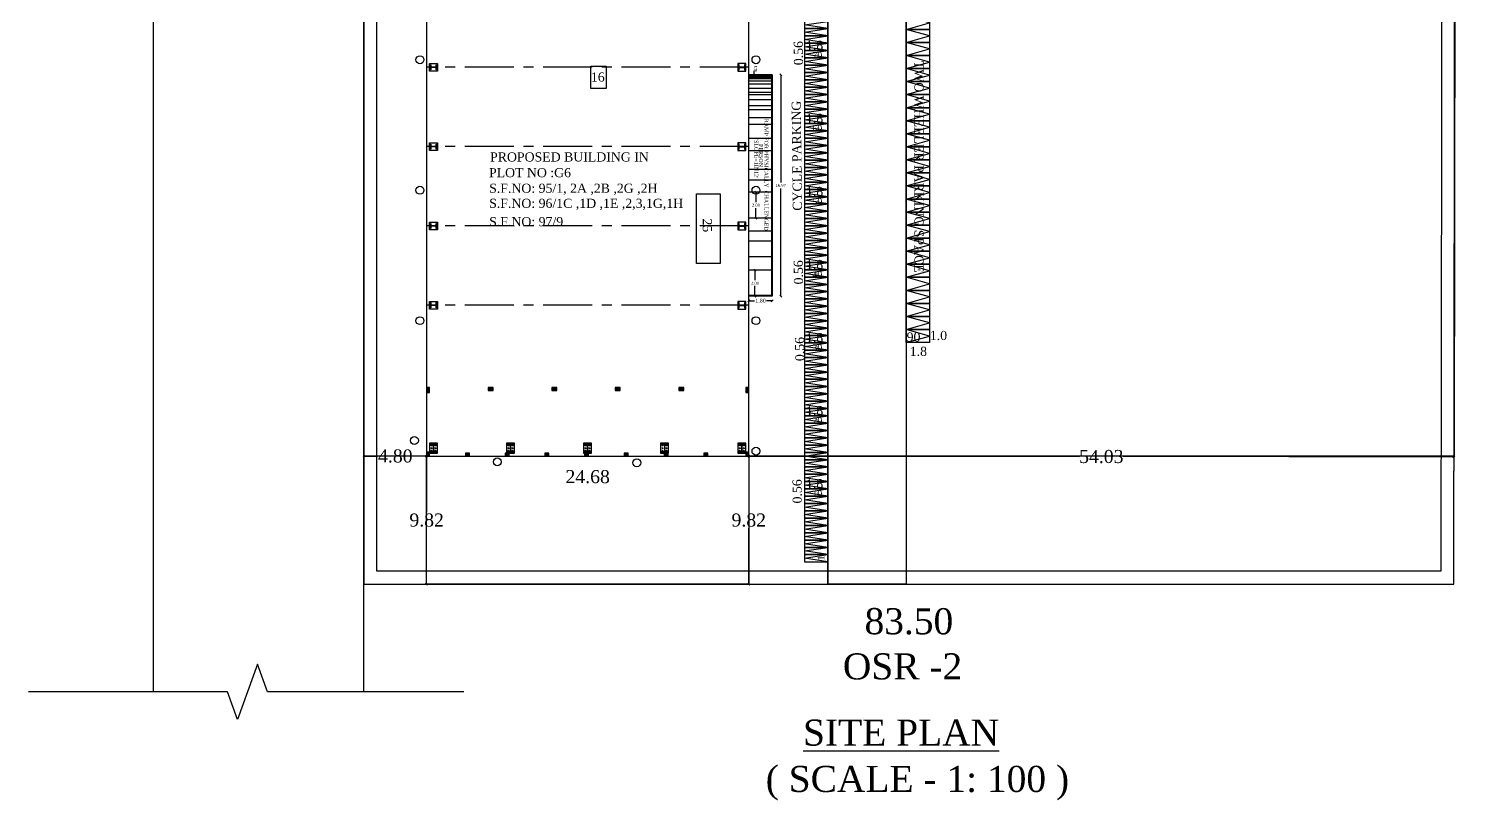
# Model space of a CAD drawing. Header units: metres. Extents: x 9436 to 9850, y -3407 to -3224.
# Drawn here: x 9729.3 to 9838.7, y -3406.5 to -3347.4 of the extents above; entities that cross this region are included whole.
import ezdxf

# ---------------------------------------------------------------- set-up
doc = ezdxf.new("R2010")
doc.units = ezdxf.units.M
doc.header["$MEASUREMENT"] = 0
doc.linetypes.add('CENTER', pattern=[2, 1.25, -0.25, 0.25, -0.25])
for name, color, linetype in [('0 HOLES', 60, 'Continuous'), ('AS_AT_SITE', 1, 'Continuous'), ('BLK_1_LVL_0_BLDG_FOOT_PRINT', 7, 'Continuous'), ('BLK_1_LVL_0_REAR_SETBACK', 7, 'Continuous'), ('BLK_1_LVL_0_SIDE_SETBACK1', 171, 'Continuous'), ('BLK_1_LVL_0_SIDE_SETBACK2', 7, 'Continuous'), ('CYCLE_PARKING', 7, 'Continuous'), ('DRIVE_WAY', 7, 'Continuous'), ('FMB_OR_PLR', 1, 'Continuous'), ('PER_AISLE_WIDTH', 7, 'Continuous'), ('PLOT_BOUNDARY', 70, 'Continuous'), ('RWH', 130, 'Continuous'), ('SUPER_IMPOSED', 1, 'Continuous'), ('TWO_WHEELER_DRIVE_WAY', 6, 'Continuous')]:
    doc.layers.add(name, color=color, linetype=linetype)
doc.layers.add('BLK_1_COVERED_AREA', color=140, linetype='Continuous', plot=False)
doc.layers.add('TWO_WHEELER_PARKING', color=2, linetype='Continuous', plot=False)
doc.styles.add('Isa-', font='times.ttf')
doc.styles.add('STYLE2', font='times.ttf')
doc.dimstyles.new('ISO-25', dxfattribs={"dimscale": 0, "dimtxt": 0.23, "dimasz": 0.15, "dimexe": 1.25, "dimexo": 0.625, "dimgap": 0.11, "dimtad": 0, "dimtih": 1, "dimtoh": 1, "dimzin": 1, "dimdsep": 46, "dimtxsty": 'STYLE2', "dimblk": 'OBLIQUE', "dimcen": 0, "dimse1": 1, "dimse2": 1, "dimclrd": 1, "dimclrt": 3, "dimadec": 0, "dimazin": 2, "dimtfac": 1, "dimtix": 1, "dimtofl": 0, "dimtmove": 0, "dimatfit": 3, "dimfxl": 0, "dimtolj": 1, "dimarcsym": 0})

# ---------------------------------------------------------------- blocks, each defined once
blk = doc.blocks.new('_Oblique')
at = {"color": 0, "linetype": 'ByBlock', "lineweight": -2}
blk.add_line((-0.5, -0.5), (0.5, 0.5), dxfattribs=at)
blk = doc.blocks.new('*D306')
at = {"color": 1, "lineweight": -2}
for p, q in [((9754.99, -3380.14), (9756.02, -3380.14)), ((9759.79, -3380.14), (9758.75, -3380.14))]:
    blk.add_line(p, q, dxfattribs=at)
at = {"layer": 'Defpoints', "color": 0}
for p in [(9754.99, -3380.14), (9754.99, -3380.14), (9759.79, -3380.14)]:
    blk.add_point(p, dxfattribs=at)
at = {"color": 1, "lineweight": -2, "xscale": 0.15, "yscale": 0.15, "zscale": 0.15, "rotation": 180}
blk.add_blockref('_Oblique', (9754.99, -3380.14), dxfattribs=at)
at = {"color": 1, "lineweight": -2, "xscale": 0.15, "yscale": 0.15, "zscale": 0.15}
blk.add_blockref('_Oblique', (9759.79, -3380.14), dxfattribs=at)
at = {"color": 3, "insert": (9757.39, -3380.14), "char_height": 1, "attachment_point": 5, "style": 'STYLE2'}
blk.add_mtext('\\A1;4.80', dxfattribs=at)
blk = doc.blocks.new('2-2')
at = {"color": 3}
blk.add_lwpolyline([(-0.41, 0.43), (0.19, 0.43), (0.19, -0.17), (-0.41, -0.17)], close=True, dxfattribs=at)
for points in [[(-0.31, 0.35), (0.09, 0.35), (0.09, 0.33), (-0.31, 0.33)], [(-0.12, 0.33), (-0.1, 0.33), (-0.1, -0.07), (-0.12, -0.07)], [(-0.31, -0.07), (0.09, -0.07), (0.09, -0.1), (-0.31, -0.1)]]:
    blk.add_lwpolyline(points, close=True)
blk = doc.blocks.new('26')
at = {"layer": '0 HOLES'}
for q in [(-28, 0), (0, 28), (28, 0), (0, -28)]:
    blk.add_line((0, 0), q, dxfattribs=at)
blk.add_circle((0, 0), 13, dxfattribs=at)
blk = doc.blocks.new('2-2-5')
at = {"color": 3}
blk.add_lwpolyline([(-0.52, -0.15), (-0.52, 0.45), (0.24, 0.45), (0.24, -0.15)], close=True, dxfattribs=at)
for points in [[(-0.45, -0.1), (-0.45, 0.4), (-0.42, 0.4), (-0.42, -0.1)], [(-0.42, 0.14), (-0.42, 0.16), (0.14, 0.16), (0.14, 0.14)], [(0.14, -0.1), (0.14, 0.4), (0.16, 0.4), (0.16, -0.1)]]:
    blk.add_lwpolyline(points, close=True)
at = {"xscale": -0.002000053278536, "yscale": 0.002000053278536, "zscale": 0.002000053278536, "rotation": 270}
for p in [(-0.34, 0.3), (-0.34, 0), (-0.14, 0.3), (-0.14, 0), (0.06, 0.3), (0.06, 0)]:
    blk.add_blockref('26', p, dxfattribs=at)
blk = doc.blocks.new('*D304')
at = {"color": 1, "lineweight": -2}
for p, q in [((9784.47, -3380.14), (9809.81, -3380.18)), ((9838.5, -3380.22), (9813.16, -3380.18))]:
    blk.add_line(p, q, dxfattribs=at)
at = {"layer": 'Defpoints', "color": 0}
for p in [(9784.47, -3380.14), (9838.5, -3380.22), (9838.5, -3380.22)]:
    blk.add_point(p, dxfattribs=at)
at = {"color": 1, "lineweight": -2, "xscale": 0.15, "yscale": 0.15, "zscale": 0.15}
for p, rotation in [((9784.47, -3380.14), 179.9177965579139), ((9838.5, -3380.22), 359.917796557914)]:
    blk.add_blockref('_Oblique', p, dxfattribs=dict(at, rotation=rotation))
at = {"color": 3, "insert": (9811.48, -3380.18), "char_height": 1, "attachment_point": 5, "style": 'STYLE2'}
blk.add_mtext('\\A1;54.03', dxfattribs=at)
blk = doc.blocks.new('*D310')
at = {"color": 1, "lineweight": -2}
for p, q in [((9784.47, -3368.23), (9784.9, -3368.23)), ((9786.27, -3368.23), (9785.83, -3368.23))]:
    blk.add_line(p, q, dxfattribs=at)
at = {"layer": 'Defpoints', "color": 0}
for p in [(9784.47, -3367.88), (9784.47, -3368.23), (9786.27, -3367.88)]:
    blk.add_point(p, dxfattribs=at)
at = {"color": 1, "lineweight": -2, "xscale": 0.15, "yscale": 0.15, "zscale": 0.15, "rotation": 180}
blk.add_blockref('_Oblique', (9784.47, -3368.23), dxfattribs=at)
at = {"color": 1, "lineweight": -2, "xscale": 0.15, "yscale": 0.15, "zscale": 0.15}
blk.add_blockref('_Oblique', (9786.27, -3368.23), dxfattribs=at)
at = {"color": 3, "insert": (9785.37, -3368.23), "char_height": 0.3, "attachment_point": 5, "style": 'STYLE2'}
blk.add_mtext('\\A1;1.80', dxfattribs=at)
blk = doc.blocks.new('*D311')
at = {"color": 1, "lineweight": -2}
for p, q in [((9784.47, -3380.14), (9784.47, -3384.43)), ((9784.47, -3389.96), (9784.47, -3385.67))]:
    blk.add_line(p, q, dxfattribs=at)
at = {"layer": 'Defpoints', "color": 0}
for p in [(9784.47, -3380.14), (9784.47, -3389.96), (9784.47, -3389.96)]:
    blk.add_point(p, dxfattribs=at)
at = {"color": 1, "lineweight": -2, "xscale": 0.15, "yscale": 0.15, "zscale": 0.15}
for p, rotation in [((9784.47, -3380.14), 90), ((9784.47, -3389.96), 270)]:
    blk.add_blockref('_Oblique', p, dxfattribs=dict(at, rotation=rotation))
at = {"color": 3, "insert": (9784.47, -3385.05), "char_height": 1, "attachment_point": 5, "style": 'STYLE2'}
blk.add_mtext('\\A1;9.82', dxfattribs=at)
blk = doc.blocks.new('*D312')
at = {"color": 1, "lineweight": -2}
for p, q in [((9759.79, -3380.14), (9759.79, -3384.43)), ((9759.79, -3389.96), (9759.79, -3385.67))]:
    blk.add_line(p, q, dxfattribs=at)
at = {"layer": 'Defpoints', "color": 0}
for p in [(9759.79, -3380.14), (9759.79, -3389.96), (9759.79, -3389.96)]:
    blk.add_point(p, dxfattribs=at)
at = {"color": 1, "lineweight": -2, "xscale": 0.15, "yscale": 0.15, "zscale": 0.15}
for p, rotation in [((9759.79, -3380.14), 90), ((9759.79, -3389.96), 270)]:
    blk.add_blockref('_Oblique', p, dxfattribs=dict(at, rotation=rotation))
at = {"color": 3, "insert": (9759.79, -3385.05), "char_height": 1, "attachment_point": 5, "style": 'STYLE2'}
blk.add_mtext('\\A1;9.82', dxfattribs=at)
blk = doc.blocks.new('*D313')
at = {"color": 1, "lineweight": -2}
for p, q in [((9785.02, -3359.91), (9785.02, -3360.68)), ((9785.02, -3361.91), (9785.02, -3361.13))]:
    blk.add_line(p, q, dxfattribs=at)
at = {"layer": 'Defpoints', "color": 0}
for p in [(9785.73, -3359.91), (9785.02, -3361.91), (9785.73, -3361.91)]:
    blk.add_point(p, dxfattribs=at)
at = {"color": 1, "lineweight": -2, "xscale": 0.15, "yscale": 0.15, "zscale": 0.15}
for p, rotation in [((9785.02, -3359.91), 90), ((9785.02, -3361.91), 270)]:
    blk.add_blockref('_Oblique', p, dxfattribs=dict(at, rotation=rotation))
at = {"color": 3, "insert": (9785.02, -3360.91), "char_height": 0.23, "attachment_point": 5, "style": 'STYLE2'}
blk.add_mtext('\\A1;2.00', dxfattribs=at)
blk = doc.blocks.new('*D314')
at = {"color": 1, "lineweight": -2}
for p, q in [((9784.94, -3365.88), (9784.94, -3366.65)), ((9784.94, -3367.88), (9784.94, -3367.1))]:
    blk.add_line(p, q, dxfattribs=at)
at = {"layer": 'Defpoints', "color": 0}
for p in [(9785.23, -3365.88), (9784.94, -3367.88), (9785.23, -3367.88)]:
    blk.add_point(p, dxfattribs=at)
at = {"color": 1, "lineweight": -2, "xscale": 0.15, "yscale": 0.15, "zscale": 0.15}
for p, rotation in [((9784.94, -3365.88), 90), ((9784.94, -3367.88), 270)]:
    blk.add_blockref('_Oblique', p, dxfattribs=dict(at, rotation=rotation))
at = {"color": 3, "insert": (9784.94, -3366.88), "char_height": 0.23, "attachment_point": 5, "style": 'STYLE2'}
blk.add_mtext('\\A1;2.00', dxfattribs=at)
blk = doc.blocks.new('*D315')
at = {"color": 1, "lineweight": -2}
for p, q in [((9786.92, -3350.91), (9786.92, -3359.16)), ((9786.92, -3367.88), (9786.92, -3359.62))]:
    blk.add_line(p, q, dxfattribs=at)
at = {"layer": 'Defpoints', "color": 0}
for p in [(9786.27, -3350.91), (9786.27, -3367.88), (9786.92, -3367.88)]:
    blk.add_point(p, dxfattribs=at)
at = {"color": 1, "lineweight": -2, "xscale": 0.15, "yscale": 0.15, "zscale": 0.15}
for p, rotation in [((9786.92, -3350.91), 90), ((9786.92, -3367.88), 270)]:
    blk.add_blockref('_Oblique', p, dxfattribs=dict(at, rotation=rotation))
at = {"color": 3, "insert": (9786.92, -3359.39), "char_height": 0.23, "attachment_point": 5, "style": 'STYLE2'}
blk.add_mtext('\\A1;16.97', dxfattribs=at)

msp = doc.modelspace()

# ---------------------------------------------------------------- hatches: boundary and pattern name
h = msp.add_hatch(color=256)
h.dxf.hatch_style = 1
h.paths.add_polyline_path([(9759.78674, -3375.25916), (9760.01674, -3375.25916), (9760.01674, -3374.87916), (9759.78674, -3374.87916)])
h = msp.add_hatch(color=256)
h.dxf.hatch_style = 1
h.paths.add_polyline_path([(9764.50674, -3374.87916), (9764.50674, -3375.10916), (9764.88674, -3375.10916), (9764.88674, -3374.87916)])
h = msp.add_hatch(color=256)
h.dxf.hatch_style = 1
h.paths.add_polyline_path([(9769.37674, -3374.87916), (9769.37674, -3375.10916), (9769.75674, -3375.10916), (9769.75674, -3374.87916)])
h = msp.add_hatch(color=256)
h.dxf.hatch_style = 1
h.paths.add_polyline_path([(9774.24674, -3374.87916), (9774.24674, -3375.10916), (9774.62674, -3375.10916), (9774.62674, -3374.87916)])
h = msp.add_hatch(color=256)
h.dxf.hatch_style = 1
h.paths.add_polyline_path([(9779.11674, -3374.87916), (9779.11674, -3375.10916), (9779.49674, -3375.10916), (9779.49674, -3374.87916)])
h = msp.add_hatch(color=256)
h.dxf.hatch_style = 1
h.paths.add_polyline_path([(9784.23674, -3375.25916), (9784.46674, -3375.25916), (9784.46674, -3374.87916), (9784.23674, -3374.87916)])
h = msp.add_hatch(color=256)
h.dxf.hatch_style = 1
h.paths.add_polyline_path([(9760.01674, -3379.83436), (9759.78674, -3379.83436), (9759.78674, -3380.13916), (9760.01674, -3380.13916)])
h = msp.add_hatch(color=256)
h.dxf.hatch_style = 1
h.paths.add_polyline_path([(9763.06154, -3380.13916), (9763.06154, -3379.90916), (9762.75674, -3379.90916), (9762.75674, -3380.13916)])
h = msp.add_hatch(color=256)
h.dxf.hatch_style = 1
h.paths.add_polyline_path([(9766.10634, -3380.13916), (9766.10634, -3379.90916), (9765.80154, -3379.90916), (9765.80154, -3380.13916)])
h = msp.add_hatch(color=256)
h.dxf.hatch_style = 1
h.paths.add_polyline_path([(9769.15114, -3380.13916), (9769.15114, -3379.90916), (9768.84634, -3379.90916), (9768.84634, -3380.13916)])
h = msp.add_hatch(color=256)
h.dxf.hatch_style = 1
h.paths.add_polyline_path([(9772.19594, -3380.13916), (9772.19594, -3379.90916), (9771.89114, -3379.90916), (9771.89114, -3380.13916)])
h = msp.add_hatch(color=256)
h.dxf.hatch_style = 1
h.paths.add_polyline_path([(9775.24074, -3380.13916), (9775.24074, -3379.90916), (9774.93594, -3379.90916), (9774.93594, -3380.13916)])
h = msp.add_hatch(color=256)
h.dxf.hatch_style = 1
h.paths.add_polyline_path([(9778.28554, -3380.13916), (9778.28554, -3379.90916), (9777.98074, -3379.90916), (9777.98074, -3380.13916)])
h = msp.add_hatch(color=256)
h.dxf.hatch_style = 1
h.paths.add_polyline_path([(9781.33034, -3380.13916), (9781.33034, -3379.90916), (9781.02554, -3379.90916), (9781.02554, -3380.13916)])
h = msp.add_hatch(color=256)
h.dxf.hatch_style = 1
h.paths.add_polyline_path([(9784.46674, -3379.83436), (9784.23674, -3379.83436), (9784.23674, -3380.13916), (9784.46674, -3380.13916)])

# ---------------------------------------------------------------- linework, layer by layer
at = {"color": 7}
for p, q in [((9738.85828, -3398.20906), (9738.85828, -3250.55901)), ((9754.98674, -3398.20906), (9754.98674, -3255.05916)), ((9790.52676, -3275.27944), (9790.52676, -3389.95901)), ((9796.52676, -3275.27944), (9796.52676, -3389.95901)), ((9786.26674, -3350.90562), (9784.46674, -3350.90562)), ((9786.21674, -3350.95562), (9784.46674, -3350.95562)), ((9786.21674, -3351.00428), (9784.46674, -3351.00428)), ((9786.21674, -3351.07395), (9784.46674, -3351.07395)), ((9786.21674, -3351.16001), (9784.46674, -3351.16001)), ((9786.21674, -3351.22559), (9784.46674, -3351.22559)), ((9786.21674, -3351.41002), (9784.46674, -3351.41002)), ((9786.21674, -3351.6395), (9784.46674, -3351.6395)), ((9786.21674, -3350.95562), (9786.21674, -3359.90562)), ((9786.26674, -3350.90562), (9786.26674, -3359.90562)), ((9786.21674, -3351.97144), (9784.46674, -3351.97144)), ((9786.21674, -3352.26651), (9784.46674, -3352.26651)), ((9786.21674, -3352.45498), (9784.46674, -3352.45498)), ((9786.21674, -3352.83315), (9784.46674, -3352.83315)), ((9786.21674, -3353.30033), (9784.46674, -3353.30033)), ((9786.21674, -3353.59948), (9784.46674, -3353.59948)), ((9786.21674, -3354.21147), (9784.46674, -3354.21147)), ((9786.21674, -3354.72375), (9784.46674, -3354.72375)), ((9786.21674, -3355.80601), (9784.46674, -3355.80601)), ((9786.21674, -3356.74939), (9784.46674, -3356.74939)), ((9786.21674, -3358.17494), (9784.46674, -3358.17494)), ((9786.21674, -3358.97606), (9784.46674, -3358.97606)), ((9786.21674, -3359.90562), (9784.46674, -3359.90562)), ((9786.21674, -3359.90562), (9786.21674, -3361.90562)), ((9786.26674, -3359.90562), (9786.26674, -3361.90562)), ((9786.21674, -3361.90562), (9784.46674, -3361.90562)), ((9786.21674, -3361.90562), (9786.21674, -3367.82562)), ((9786.26674, -3361.90562), (9786.26674, -3367.87562)), ((9786.21674, -3362.91012), (9784.46674, -3362.91012)), ((9786.21674, -3363.66432), (9784.46674, -3363.66432)), ((9786.21674, -3364.86562), (9784.46674, -3364.86562)), ((9786.21674, -3365.87562), (9784.46674, -3365.87562)), ((9786.21674, -3367.82562), (9784.46674, -3367.82562)), ((9786.26674, -3367.87562), (9784.46674, -3367.87562)), ((9786.26674, -3367.87562), (9784.46674, -3367.87562)), ((9760.27489, -3368.5713), (9760.27489, -3368.5873))]:
    msp.add_line(p, q, dxfattribs=at)
at = {"color": 7, "linetype": 'CENTER', "ltscale": 3}
for p, q in [((9784.46674, -3350.3393), (9759.78674, -3350.3393)), ((9784.46674, -3356.4193), (9759.78674, -3356.4193)), ((9784.46674, -3362.4993), (9759.78674, -3362.4993)), ((9784.46674, -3368.5793), (9759.78674, -3368.5793))]:
    msp.add_line(p, q, dxfattribs=at)
at = {"color": 7}
for points in [[(9754.98674, -3255.05901), (9754.98674, -3389.95901), (9838.48674, -3389.95901), (9838.68674, -3250.55916), (9759.48674, -3250.55902)], [(9759.78674, -3288.61916), (9759.78674, -3380.13916), (9784.46674, -3380.13916), (9784.46674, -3288.61916)], [(9773.54637, -3350.24559), (9773.54637, -3351.96806), (9772.37284, -3351.96806), (9772.37284, -3350.24559)], [(9782.28178, -3360.02733), (9782.28178, -3365.37986), (9780.46054, -3365.37986), (9780.46054, -3360.02733)], [(9759.78674, -3375.25916), (9760.01674, -3375.25916), (9760.01674, -3374.87916), (9759.78674, -3374.87916)], [(9764.50674, -3374.87916), (9764.50674, -3375.10916), (9764.88674, -3375.10916), (9764.88674, -3374.87916)], [(9769.37674, -3374.87916), (9769.37674, -3375.10916), (9769.75674, -3375.10916), (9769.75674, -3374.87916)], [(9774.24674, -3374.87916), (9774.24674, -3375.10916), (9774.62674, -3375.10916), (9774.62674, -3374.87916)], [(9779.11674, -3374.87916), (9779.11674, -3375.10916), (9779.49674, -3375.10916), (9779.49674, -3374.87916)], [(9784.23674, -3375.25916), (9784.46674, -3375.25916), (9784.46674, -3374.87916), (9784.23674, -3374.87916)], [(9760.01674, -3379.83436), (9759.78674, -3379.83436), (9759.78674, -3380.13916), (9760.01674, -3380.13916)], [(9763.06154, -3380.13916), (9763.06154, -3379.90916), (9762.75674, -3379.90916), (9762.75674, -3380.13916)], [(9766.10634, -3380.13916), (9766.10634, -3379.90916), (9765.80154, -3379.90916), (9765.80154, -3380.13916)], [(9769.15114, -3380.13916), (9769.15114, -3379.90916), (9768.84634, -3379.90916), (9768.84634, -3380.13916)], [(9772.19594, -3380.13916), (9772.19594, -3379.90916), (9771.89114, -3379.90916), (9771.89114, -3380.13916)], [(9775.24074, -3380.13916), (9775.24074, -3379.90916), (9774.93594, -3379.90916), (9774.93594, -3380.13916)], [(9778.28554, -3380.13916), (9778.28554, -3379.90916), (9777.98074, -3379.90916), (9777.98074, -3380.13916)], [(9781.33034, -3380.13916), (9781.33034, -3379.90916), (9781.02554, -3379.90916), (9781.02554, -3380.13916)], [(9784.46674, -3379.83436), (9784.23674, -3379.83436), (9784.23674, -3380.13916), (9784.46674, -3380.13916)]]:
    msp.add_lwpolyline(points, close=True, dxfattribs=at)
for points in [[(9754.98674, -3389.95901), (9838.48674, -3389.95901), (9838.68674, -3250.55916)], [(9796.52676, -3347.43374), (9798.32676, -3346.93374), (9796.52676, -3346.43374)], [(9796.52676, -3348.43374), (9798.32676, -3347.93374), (9796.52676, -3347.43374)], [(9796.52676, -3349.43374), (9798.32676, -3348.93374), (9796.52676, -3348.43374)], [(9796.52676, -3350.43374), (9798.32676, -3349.93374), (9796.52676, -3349.43374)], [(9796.52676, -3351.43374), (9798.32676, -3350.93374), (9796.52676, -3350.43374)], [(9796.52676, -3352.43374), (9798.32676, -3351.93374), (9796.52676, -3351.43374)], [(9796.52676, -3353.43374), (9798.32676, -3352.93374), (9796.52676, -3352.43374)], [(9796.52676, -3354.43374), (9798.32676, -3353.93374), (9796.52676, -3353.43374)], [(9796.52676, -3355.43374), (9798.32676, -3354.93374), (9796.52676, -3354.43374)], [(9796.52676, -3356.43374), (9798.32676, -3355.93374), (9796.52676, -3355.43374)], [(9796.52676, -3357.43374), (9798.32676, -3356.93374), (9796.52676, -3356.43374)], [(9796.52676, -3358.43374), (9798.32676, -3357.93374), (9796.52676, -3357.43374)], [(9796.52676, -3359.43374), (9798.32676, -3358.93374), (9796.52676, -3358.43374)], [(9796.52676, -3360.43374), (9798.32676, -3359.93374), (9796.52676, -3359.43374)], [(9796.52676, -3361.43374), (9798.32676, -3360.93374), (9796.52676, -3360.43374)], [(9796.52676, -3362.43374), (9798.32676, -3361.93374), (9796.52676, -3361.43374)], [(9796.52676, -3363.43374), (9798.32676, -3362.93374), (9796.52676, -3362.43374)], [(9796.52676, -3364.43374), (9798.32676, -3363.93374), (9796.52676, -3363.43374)], [(9796.52676, -3365.43374), (9798.32676, -3364.93374), (9796.52676, -3364.43374)], [(9796.52676, -3366.43374), (9798.32676, -3365.93374), (9796.52676, -3365.43374)], [(9796.52676, -3367.43374), (9798.32676, -3366.93374), (9796.52676, -3366.43374)], [(9796.52676, -3368.43374), (9798.32676, -3367.93374), (9796.52676, -3367.43374)], [(9796.52676, -3369.43374), (9798.32676, -3368.93374), (9796.52676, -3368.43374)], [(9796.52676, -3370.43374), (9798.32676, -3369.93374), (9796.52676, -3369.43374)], [(9796.52676, -3371.43374), (9798.32676, -3370.93374), (9796.52676, -3370.43374)]]:
    msp.add_lwpolyline(points, dxfattribs=at)
at = {"color": 6}
msp.add_lwpolyline([(9796.52676, -3389.95901), (9790.52676, -3389.95901), (9790.52676, -3275.27944), (9796.52676, -3275.27944)], close=True, dxfattribs=at)
for points in [[(9790.52676, -3347.37377), (9788.72676, -3347.09377), (9790.52676, -3346.81377)], [(9790.52676, -3347.93377), (9788.72676, -3347.65377), (9790.52676, -3347.37377)], [(9790.52676, -3348.49377), (9788.72676, -3348.21377), (9790.52676, -3347.93377)], [(9790.52676, -3349.05377), (9788.72676, -3348.77377), (9790.52676, -3348.49377)], [(9790.52676, -3349.61377), (9788.72676, -3349.33377), (9790.52676, -3349.05377)], [(9790.52676, -3350.17377), (9788.72676, -3349.89377), (9790.52676, -3349.61377)], [(9790.52676, -3350.73377), (9788.72676, -3350.45377), (9790.52676, -3350.17377)], [(9790.52676, -3351.29377), (9788.72676, -3351.01377), (9790.52676, -3350.73377)], [(9790.52676, -3351.85377), (9788.72676, -3351.57377), (9790.52676, -3351.29377)], [(9790.52676, -3352.41377), (9788.72676, -3352.13377), (9790.52676, -3351.85377)], [(9790.52676, -3352.97377), (9788.72676, -3352.69377), (9790.52676, -3352.41377)], [(9790.52676, -3353.53377), (9788.72676, -3353.25377), (9790.52676, -3352.97377)], [(9790.52676, -3354.09377), (9788.72676, -3353.81377), (9790.52676, -3353.53377)], [(9790.52676, -3354.65377), (9788.72676, -3354.37377), (9790.52676, -3354.09377)], [(9790.52676, -3355.21377), (9788.72676, -3354.93377), (9790.52676, -3354.65377)], [(9790.52676, -3355.77377), (9788.72676, -3355.49377), (9790.52676, -3355.21377)], [(9790.52676, -3356.33377), (9788.72676, -3356.05377), (9790.52676, -3355.77377)], [(9790.52676, -3356.89377), (9788.72676, -3356.61377), (9790.52676, -3356.33377)], [(9790.52676, -3357.45377), (9788.72676, -3357.17377), (9790.52676, -3356.89377)], [(9790.52676, -3358.01377), (9788.72676, -3357.73377), (9790.52676, -3357.45377)], [(9790.52676, -3358.57377), (9788.72676, -3358.29377), (9790.52676, -3358.01377)], [(9790.52676, -3359.13377), (9788.72676, -3358.85377), (9790.52676, -3358.57377)], [(9790.52676, -3359.69377), (9788.72676, -3359.41377), (9790.52676, -3359.13377)], [(9790.52676, -3360.25377), (9788.72676, -3359.97377), (9790.52676, -3359.69377)], [(9790.52676, -3360.81377), (9788.72676, -3360.53377), (9790.52676, -3360.25377)], [(9790.52676, -3361.37377), (9788.72676, -3361.09377), (9790.52676, -3360.81377)], [(9790.52676, -3361.93377), (9788.72676, -3361.65377), (9790.52676, -3361.37377)], [(9790.52676, -3362.49377), (9788.72676, -3362.21377), (9790.52676, -3361.93377)], [(9790.52676, -3363.05377), (9788.72676, -3362.77377), (9790.52676, -3362.49377)], [(9790.52676, -3363.61377), (9788.72676, -3363.33377), (9790.52676, -3363.05377)], [(9790.52676, -3364.17377), (9788.72676, -3363.89377), (9790.52676, -3363.61377)], [(9790.52676, -3364.73377), (9788.72676, -3364.45377), (9790.52676, -3364.17377)], [(9790.52676, -3365.29377), (9788.72676, -3365.01377), (9790.52676, -3364.73377)], [(9790.52676, -3365.85377), (9788.72676, -3365.57377), (9790.52676, -3365.29377)], [(9790.52676, -3366.41377), (9788.72676, -3366.13377), (9790.52676, -3365.85377)], [(9790.52676, -3366.97377), (9788.72676, -3366.69377), (9790.52676, -3366.41377)], [(9790.52676, -3367.53377), (9788.72676, -3367.25377), (9790.52676, -3366.97377)], [(9790.52676, -3368.09377), (9788.72676, -3367.81377), (9790.52676, -3367.53377)], [(9790.52676, -3368.65377), (9788.72676, -3368.37377), (9790.52676, -3368.09377)], [(9790.52676, -3369.21377), (9788.72676, -3368.93377), (9790.52676, -3368.65377)], [(9790.52676, -3369.77377), (9788.72676, -3369.49377), (9790.52676, -3369.21377)], [(9790.52676, -3370.33377), (9788.72676, -3370.05377), (9790.52676, -3369.77377)], [(9790.52676, -3370.89377), (9788.72676, -3370.61377), (9790.52676, -3370.33377)], [(9790.52676, -3371.45377), (9788.72676, -3371.17377), (9790.52676, -3370.89377)], [(9790.52676, -3372.01377), (9788.72676, -3371.73377), (9790.52676, -3371.45377)], [(9790.52676, -3372.57377), (9788.72676, -3372.29377), (9790.52676, -3372.01377)], [(9790.52676, -3373.13377), (9788.72676, -3372.85377), (9790.52676, -3372.57377)], [(9790.52676, -3373.69377), (9788.72676, -3373.41377), (9790.52676, -3373.13377)], [(9790.52676, -3374.25377), (9788.72676, -3373.97377), (9790.52676, -3373.69377)], [(9790.52676, -3374.81377), (9788.72676, -3374.53377), (9790.52676, -3374.25377)], [(9790.52676, -3375.37377), (9788.72676, -3375.09377), (9790.52676, -3374.81377)], [(9790.52676, -3375.93377), (9788.72676, -3375.65377), (9790.52676, -3375.37377)], [(9790.52676, -3376.49377), (9788.72676, -3376.21377), (9790.52676, -3375.93377)], [(9790.52676, -3377.05377), (9788.72676, -3376.77377), (9790.52676, -3376.49377)], [(9790.52676, -3377.61377), (9788.72676, -3377.33377), (9790.52676, -3377.05377)], [(9790.52676, -3378.17377), (9788.72676, -3377.89377), (9790.52676, -3377.61377)], [(9790.52676, -3378.73377), (9788.72676, -3378.45377), (9790.52676, -3378.17377)], [(9790.52676, -3379.29377), (9788.72676, -3379.01377), (9790.52676, -3378.73377)], [(9790.52676, -3379.85377), (9788.72676, -3379.57377), (9790.52676, -3379.29377)], [(9790.52676, -3380.41377), (9788.72676, -3380.13377), (9790.52676, -3379.85377)], [(9790.52676, -3380.97377), (9788.72676, -3380.69377), (9790.52676, -3380.41377)], [(9790.52676, -3381.53377), (9788.72676, -3381.25377), (9790.52676, -3380.97377)], [(9790.52676, -3382.09377), (9788.72676, -3381.81377), (9790.52676, -3381.53377)], [(9790.52676, -3382.65377), (9788.72676, -3382.37377), (9790.52676, -3382.09377)], [(9790.52676, -3383.21377), (9788.72676, -3382.93377), (9790.52676, -3382.65377)], [(9790.52676, -3383.77377), (9788.72676, -3383.49377), (9790.52676, -3383.21377)], [(9790.52676, -3384.33377), (9788.72676, -3384.05377), (9790.52676, -3383.77377)], [(9790.52676, -3384.89377), (9788.72676, -3384.61377), (9790.52676, -3384.33377)], [(9790.52676, -3385.45377), (9788.72676, -3385.17377), (9790.52676, -3384.89377)], [(9790.52676, -3386.01377), (9788.72676, -3385.73377), (9790.52676, -3385.45377)], [(9790.52676, -3386.57377), (9788.72676, -3386.29377), (9790.52676, -3386.01377)], [(9790.52676, -3387.13377), (9788.72676, -3386.85377), (9790.52676, -3386.57377)], [(9790.52676, -3387.69377), (9788.72676, -3387.41377), (9790.52676, -3387.13377)], [(9790.52676, -3388.25377), (9788.72676, -3387.97377), (9790.52676, -3387.69377)]]:
    msp.add_lwpolyline(points, dxfattribs=at)
at = {"color": 7, "linetype": 'Continuous'}
msp.add_lwpolyline([(9762.6324, -3398.20906), (9747.60682, -3398.20906), (9746.83949, -3396.10085), (9745.30485, -3400.31726), (9744.53753, -3398.20906), (9729.29214, -3398.20906)], dxfattribs=at)
at = {"color": 7}
for centre in [(9759.2746, -3349.75896), (9785.02198, -3349.75896), (9759.2746, -3359.75896), (9785.02198, -3359.75896), (9759.2746, -3369.75896), (9785.02198, -3369.75896), (9758.85117, -3378.94493), (9765.20791, -3380.58081), (9785.02198, -3379.75896), (9775.89536, -3380.65069)]:
    msp.add_circle(centre, 0.30308, dxfattribs=at)
at = {"layer": 'AS_AT_SITE', "color": 6}
msp.add_lwpolyline([(9754.98674, -3255.05901), (9754.98674, -3389.95901), (9838.48674, -3389.95901), (9838.68674, -3250.55916), (9759.48674, -3250.55902)], close=True, dxfattribs=at)
at = {"layer": 'BLK_1_COVERED_AREA', "color": 140, "lineweight": 25, "ltscale": 2}
msp.add_lwpolyline([(9759.78674, -3288.61916), (9759.78674, -3380.13916), (9784.46674, -3380.13916), (9784.46674, -3288.61916)], close=True, dxfattribs=at)
at = {"layer": 'BLK_1_LVL_0_BLDG_FOOT_PRINT', "color": 1, "lineweight": 25, "ltscale": 2}
msp.add_lwpolyline([(9759.78674, -3288.61916), (9759.78674, -3380.13916), (9784.46674, -3380.13916), (9784.46674, -3288.61916)], close=True, dxfattribs=at)
at = {"layer": 'BLK_1_LVL_0_REAR_SETBACK', "color": 11}
msp.add_lwpolyline([(9759.78674, -3380.13916), (9784.46674, -3380.13916), (9784.4666, -3389.95901), (9759.78674, -3389.95901)], close=True, dxfattribs=at)
at = {"layer": 'BLK_1_LVL_0_SIDE_SETBACK1', "color": 171}
msp.add_lwpolyline([(9838.50083, -3380.13916), (9784.46674, -3380.13916), (9784.46674, -3288.61916), (9838.63211, -3288.63672)], close=True, dxfattribs=at)
at = {"layer": 'BLK_1_LVL_0_SIDE_SETBACK2', "color": 102}
msp.add_lwpolyline([(9759.78674, -3380.13916), (9754.98674, -3380.13916), (9754.98674, -3288.61916), (9759.78674, -3288.61916)], close=True, dxfattribs=at)
at = {"layer": 'CYCLE_PARKING', "color": 250}
for points in [[(9790.52676, -3347.37377), (9790.52676, -3346.81377), (9788.72676, -3346.81377), (9788.72676, -3347.37377)], [(9790.52676, -3347.93377), (9790.52676, -3347.37377), (9788.72676, -3347.37377), (9788.72676, -3347.93377)], [(9790.52676, -3348.49377), (9790.52676, -3347.93377), (9788.72676, -3347.93377), (9788.72676, -3348.49377)], [(9790.52676, -3349.05377), (9790.52676, -3348.49377), (9788.72676, -3348.49377), (9788.72676, -3349.05377)], [(9790.52676, -3349.61377), (9790.52676, -3349.05377), (9788.72676, -3349.05377), (9788.72676, -3349.61377)], [(9790.52676, -3350.17377), (9790.52676, -3349.61377), (9788.72676, -3349.61377), (9788.72676, -3350.17377)], [(9790.52676, -3350.73377), (9790.52676, -3350.17377), (9788.72676, -3350.17377), (9788.72676, -3350.73377)], [(9790.52676, -3351.29377), (9790.52676, -3350.73377), (9788.72676, -3350.73377), (9788.72676, -3351.29377)], [(9790.52676, -3351.85377), (9790.52676, -3351.29377), (9788.72676, -3351.29377), (9788.72676, -3351.85377)], [(9790.52676, -3352.41377), (9790.52676, -3351.85377), (9788.72676, -3351.85377), (9788.72676, -3352.41377)], [(9790.52676, -3352.97377), (9790.52676, -3352.41377), (9788.72676, -3352.41377), (9788.72676, -3352.97377)], [(9790.52676, -3353.53377), (9790.52676, -3352.97377), (9788.72676, -3352.97377), (9788.72676, -3353.53377)], [(9790.52676, -3354.09377), (9790.52676, -3353.53377), (9788.72676, -3353.53377), (9788.72676, -3354.09377)], [(9790.52676, -3354.65377), (9790.52676, -3354.09377), (9788.72676, -3354.09377), (9788.72676, -3354.65377)], [(9790.52676, -3355.21377), (9790.52676, -3354.65377), (9788.72676, -3354.65377), (9788.72676, -3355.21377)], [(9790.52676, -3355.77377), (9790.52676, -3355.21377), (9788.72676, -3355.21377), (9788.72676, -3355.77377)], [(9790.52676, -3356.33377), (9790.52676, -3355.77377), (9788.72676, -3355.77377), (9788.72676, -3356.33377)], [(9790.52676, -3356.89377), (9790.52676, -3356.33377), (9788.72676, -3356.33377), (9788.72676, -3356.89377)], [(9790.52676, -3357.45377), (9790.52676, -3356.89377), (9788.72676, -3356.89377), (9788.72676, -3357.45377)], [(9790.52676, -3358.01377), (9790.52676, -3357.45377), (9788.72676, -3357.45377), (9788.72676, -3358.01377)], [(9790.52676, -3358.57377), (9790.52676, -3358.01377), (9788.72676, -3358.01377), (9788.72676, -3358.57377)], [(9790.52676, -3359.13377), (9790.52676, -3358.57377), (9788.72676, -3358.57377), (9788.72676, -3359.13377)], [(9790.52676, -3359.69377), (9790.52676, -3359.13377), (9788.72676, -3359.13377), (9788.72676, -3359.69377)], [(9790.52676, -3360.25377), (9790.52676, -3359.69377), (9788.72676, -3359.69377), (9788.72676, -3360.25377)], [(9790.52676, -3360.81377), (9790.52676, -3360.25377), (9788.72676, -3360.25377), (9788.72676, -3360.81377)], [(9790.52676, -3361.37377), (9790.52676, -3360.81377), (9788.72676, -3360.81377), (9788.72676, -3361.37377)], [(9790.52676, -3361.93377), (9790.52676, -3361.37377), (9788.72676, -3361.37377), (9788.72676, -3361.93377)], [(9790.52676, -3362.49377), (9790.52676, -3361.93377), (9788.72676, -3361.93377), (9788.72676, -3362.49377)], [(9790.52676, -3363.05377), (9790.52676, -3362.49377), (9788.72676, -3362.49377), (9788.72676, -3363.05377)], [(9790.52676, -3363.61377), (9790.52676, -3363.05377), (9788.72676, -3363.05377), (9788.72676, -3363.61377)], [(9790.52676, -3364.17377), (9790.52676, -3363.61377), (9788.72676, -3363.61377), (9788.72676, -3364.17377)], [(9790.52676, -3364.73377), (9790.52676, -3364.17377), (9788.72676, -3364.17377), (9788.72676, -3364.73377)], [(9790.52676, -3365.29377), (9790.52676, -3364.73377), (9788.72676, -3364.73377), (9788.72676, -3365.29377)], [(9790.52676, -3365.85377), (9790.52676, -3365.29377), (9788.72676, -3365.29377), (9788.72676, -3365.85377)], [(9790.52676, -3366.41377), (9790.52676, -3365.85377), (9788.72676, -3365.85377), (9788.72676, -3366.41377)], [(9790.52676, -3366.97377), (9790.52676, -3366.41377), (9788.72676, -3366.41377), (9788.72676, -3366.97377)], [(9790.52676, -3367.53377), (9790.52676, -3366.97377), (9788.72676, -3366.97377), (9788.72676, -3367.53377)], [(9790.52676, -3368.09377), (9790.52676, -3367.53377), (9788.72676, -3367.53377), (9788.72676, -3368.09377)], [(9790.52676, -3368.65377), (9790.52676, -3368.09377), (9788.72676, -3368.09377), (9788.72676, -3368.65377)], [(9790.52676, -3369.21377), (9790.52676, -3368.65377), (9788.72676, -3368.65377), (9788.72676, -3369.21377)], [(9790.52676, -3369.77377), (9790.52676, -3369.21377), (9788.72676, -3369.21377), (9788.72676, -3369.77377)], [(9790.52676, -3370.33377), (9790.52676, -3369.77377), (9788.72676, -3369.77377), (9788.72676, -3370.33377)], [(9790.52676, -3370.89377), (9790.52676, -3370.33377), (9788.72676, -3370.33377), (9788.72676, -3370.89377)], [(9790.52676, -3371.45377), (9790.52676, -3370.89377), (9788.72676, -3370.89377), (9788.72676, -3371.45377)], [(9790.52676, -3372.01377), (9790.52676, -3371.45377), (9788.72676, -3371.45377), (9788.72676, -3372.01377)], [(9790.52676, -3372.57377), (9790.52676, -3372.01377), (9788.72676, -3372.01377), (9788.72676, -3372.57377)], [(9790.52676, -3373.13377), (9790.52676, -3372.57377), (9788.72676, -3372.57377), (9788.72676, -3373.13377)], [(9790.52676, -3373.69377), (9790.52676, -3373.13377), (9788.72676, -3373.13377), (9788.72676, -3373.69377)], [(9790.52676, -3374.25377), (9790.52676, -3373.69377), (9788.72676, -3373.69377), (9788.72676, -3374.25377)], [(9790.52676, -3374.81377), (9790.52676, -3374.25377), (9788.72676, -3374.25377), (9788.72676, -3374.81377)], [(9790.52676, -3375.37377), (9790.52676, -3374.81377), (9788.72676, -3374.81377), (9788.72676, -3375.37377)], [(9790.52676, -3375.93377), (9790.52676, -3375.37377), (9788.72676, -3375.37377), (9788.72676, -3375.93377)], [(9790.52676, -3376.49377), (9790.52676, -3375.93377), (9788.72676, -3375.93377), (9788.72676, -3376.49377)], [(9790.52676, -3377.05377), (9790.52676, -3376.49377), (9788.72676, -3376.49377), (9788.72676, -3377.05377)], [(9790.52676, -3377.61377), (9790.52676, -3377.05377), (9788.72676, -3377.05377), (9788.72676, -3377.61377)], [(9790.52676, -3378.17377), (9790.52676, -3377.61377), (9788.72676, -3377.61377), (9788.72676, -3378.17377)], [(9790.52676, -3378.73377), (9790.52676, -3378.17377), (9788.72676, -3378.17377), (9788.72676, -3378.73377)], [(9790.52676, -3379.29377), (9790.52676, -3378.73377), (9788.72676, -3378.73377), (9788.72676, -3379.29377)], [(9790.52676, -3379.85377), (9790.52676, -3379.29377), (9788.72676, -3379.29377), (9788.72676, -3379.85377)], [(9790.52676, -3380.41377), (9790.52676, -3379.85377), (9788.72676, -3379.85377), (9788.72676, -3380.41377)], [(9790.52676, -3380.97377), (9790.52676, -3380.41377), (9788.72676, -3380.41377), (9788.72676, -3380.97377)], [(9790.52676, -3381.53377), (9790.52676, -3380.97377), (9788.72676, -3380.97377), (9788.72676, -3381.53377)], [(9790.52676, -3382.09377), (9790.52676, -3381.53377), (9788.72676, -3381.53377), (9788.72676, -3382.09377)], [(9790.52676, -3382.65377), (9790.52676, -3382.09377), (9788.72676, -3382.09377), (9788.72676, -3382.65377)], [(9790.52676, -3383.21377), (9790.52676, -3382.65377), (9788.72676, -3382.65377), (9788.72676, -3383.21377)], [(9790.52676, -3383.77377), (9790.52676, -3383.21377), (9788.72676, -3383.21377), (9788.72676, -3383.77377)], [(9790.52676, -3384.33377), (9790.52676, -3383.77377), (9788.72676, -3383.77377), (9788.72676, -3384.33377)], [(9790.52676, -3384.89377), (9790.52676, -3384.33377), (9788.72676, -3384.33377), (9788.72676, -3384.89377)], [(9790.52676, -3385.45377), (9790.52676, -3384.89377), (9788.72676, -3384.89377), (9788.72676, -3385.45377)], [(9790.52676, -3386.01377), (9790.52676, -3385.45377), (9788.72676, -3385.45377), (9788.72676, -3386.01377)], [(9790.52676, -3386.57377), (9790.52676, -3386.01377), (9788.72676, -3386.01377), (9788.72676, -3386.57377)], [(9790.52676, -3387.13377), (9790.52676, -3386.57377), (9788.72676, -3386.57377), (9788.72676, -3387.13377)], [(9790.52676, -3387.69377), (9790.52676, -3387.13377), (9788.72676, -3387.13377), (9788.72676, -3387.69377)], [(9790.52676, -3388.25377), (9790.52676, -3387.69377), (9788.72676, -3387.69377), (9788.72676, -3388.25377)]]:
    msp.add_lwpolyline(points, close=True, dxfattribs=at)
at = {"layer": 'DRIVE_WAY', "color": 255}
msp.add_lwpolyline([(9796.52676, -3389.95901), (9790.52676, -3389.95901), (9790.52676, -3275.27944), (9796.52676, -3275.27944)], close=True, dxfattribs=at)
at = {"layer": 'FMB_OR_PLR', "color": 70}
msp.add_lwpolyline([(9754.98674, -3255.05901), (9754.98674, -3389.95901), (9838.48674, -3389.95901), (9838.68674, -3250.55916), (9759.48674, -3250.55902)], close=True, dxfattribs=at)
at = {"layer": 'PER_AISLE_WIDTH', "color": 5}
msp.add_lwpolyline([(9796.52676, -3389.95901), (9790.52676, -3389.95901), (9790.52676, -3275.27944), (9796.52676, -3275.27944)], close=True, dxfattribs=at)
at = {"layer": 'PLOT_BOUNDARY', "color": 70, "linetype": 'ByBlock'}
msp.add_lwpolyline([(9754.98674, -3255.05901), (9754.98674, -3389.95901), (9838.48674, -3389.95901), (9838.68674, -3250.55916), (9759.48674, -3250.55902)], close=True, dxfattribs=at)
at = {"layer": 'RWH', "color": 130}
msp.add_lwpolyline([(9837.68531, -3251.5593), (9837.48818, -3388.95916), (9755.98674, -3388.95916), (9755.98674, -3255.47337), (9754.98674, -3255.47337), (9754.98674, -3389.95901), (9838.48674, -3389.95901), (9838.68531, -3251.5593)], close=True, dxfattribs=at)
at = {"layer": 'SUPER_IMPOSED', "color": 5}
msp.add_lwpolyline([(9754.98674, -3255.05901), (9754.98674, -3389.95901), (9838.48674, -3389.95901), (9838.68674, -3250.55916), (9759.48674, -3250.55902)], close=True, dxfattribs=at)
at = {"layer": 'TWO_WHEELER_DRIVE_WAY', "color": 6}
msp.add_lwpolyline([(9796.52676, -3389.95901), (9790.52676, -3389.95901), (9790.52676, -3275.27944), (9796.52676, -3275.27944)], close=True, dxfattribs=at)
at = {"layer": 'TWO_WHEELER_PARKING', "color": 2, "lineweight": 25, "ltscale": 2}
for points in [[(9798.32676, -3347.43374), (9796.52676, -3347.43374), (9796.52676, -3346.43374), (9798.32676, -3346.43374)], [(9798.32676, -3348.43374), (9796.52676, -3348.43374), (9796.52676, -3347.43374), (9798.32676, -3347.43374)], [(9798.32676, -3349.43374), (9796.52676, -3349.43374), (9796.52676, -3348.43374), (9798.32676, -3348.43374)], [(9798.32676, -3350.43374), (9796.52676, -3350.43374), (9796.52676, -3349.43374), (9798.32676, -3349.43374)], [(9798.32676, -3351.43374), (9796.52676, -3351.43374), (9796.52676, -3350.43374), (9798.32676, -3350.43374)], [(9798.32676, -3352.43374), (9796.52676, -3352.43374), (9796.52676, -3351.43374), (9798.32676, -3351.43374)], [(9798.32676, -3353.43374), (9796.52676, -3353.43374), (9796.52676, -3352.43374), (9798.32676, -3352.43374)], [(9798.32676, -3354.43374), (9796.52676, -3354.43374), (9796.52676, -3353.43374), (9798.32676, -3353.43374)], [(9798.32676, -3355.43374), (9796.52676, -3355.43374), (9796.52676, -3354.43374), (9798.32676, -3354.43374)], [(9798.32676, -3356.43374), (9796.52676, -3356.43374), (9796.52676, -3355.43374), (9798.32676, -3355.43374)], [(9798.32676, -3357.43374), (9796.52676, -3357.43374), (9796.52676, -3356.43374), (9798.32676, -3356.43374)], [(9798.32676, -3358.43374), (9796.52676, -3358.43374), (9796.52676, -3357.43374), (9798.32676, -3357.43374)], [(9798.32676, -3359.43374), (9796.52676, -3359.43374), (9796.52676, -3358.43374), (9798.32676, -3358.43374)], [(9798.32676, -3360.43374), (9796.52676, -3360.43374), (9796.52676, -3359.43374), (9798.32676, -3359.43374)], [(9798.32676, -3361.43374), (9796.52676, -3361.43374), (9796.52676, -3360.43374), (9798.32676, -3360.43374)], [(9798.32676, -3362.43374), (9796.52676, -3362.43374), (9796.52676, -3361.43374), (9798.32676, -3361.43374)], [(9798.32676, -3363.43374), (9796.52676, -3363.43374), (9796.52676, -3362.43374), (9798.32676, -3362.43374)], [(9798.32676, -3364.43374), (9796.52676, -3364.43374), (9796.52676, -3363.43374), (9798.32676, -3363.43374)], [(9798.32676, -3365.43374), (9796.52676, -3365.43374), (9796.52676, -3364.43374), (9798.32676, -3364.43374)], [(9798.32676, -3366.43374), (9796.52676, -3366.43374), (9796.52676, -3365.43374), (9798.32676, -3365.43374)], [(9798.32676, -3367.43374), (9796.52676, -3367.43374), (9796.52676, -3366.43374), (9798.32676, -3366.43374)], [(9798.32676, -3368.43374), (9796.52676, -3368.43374), (9796.52676, -3367.43374), (9798.32676, -3367.43374)], [(9798.32676, -3369.43374), (9796.52676, -3369.43374), (9796.52676, -3368.43374), (9798.32676, -3368.43374)], [(9798.32676, -3370.43374), (9796.52676, -3370.43374), (9796.52676, -3369.43374), (9798.32676, -3369.43374)], [(9798.32676, -3371.43374), (9796.52676, -3371.43374), (9796.52676, -3370.43374), (9798.32676, -3370.43374)]]:
    msp.add_lwpolyline(points, close=True, dxfattribs=at)

# ---------------------------------------------------------------- block references
at = {"color": 7, "rotation": 270}
for p in [(9760.18815, -3350.44752), (9760.18815, -3356.52752), (9760.18815, -3362.60752), (9760.18815, -3368.68752)]:
    msp.add_blockref('2-2', p, dxfattribs=at)
at = {"color": 7, "xscale": -1}
for name, p, rotation in [('2-2', (9784.06533, -3350.44752), 90), ('2-2', (9784.06533, -3356.52752), 90), ('2-2', (9784.06533, -3362.60752), 90), ('2-2', (9784.06533, -3368.68752), 90), ('2-2-5', (9760.16675, -3379.38725), 270), ('2-2-5', (9766.06676, -3379.38725), 270), ('2-2-5', (9771.96678, -3379.38725), 270), ('2-2-5', (9777.86679, -3379.38725), 270), ('2-2-5', (9783.78673, -3379.38725), 270)]:
    msp.add_blockref(name, p, dxfattribs=dict(at, rotation=rotation))

# ---------------------------------------------------------------- texts
at = {"color": 6, "style": 'Isa-'}
for s, height, rotation, p in [('0.56', 0.7, 90.6443755, (9788.63059, -3350.17377)), ('1.8', 0.7, 0.6443755, (9788.85632, -3349.01506)), ('UP', 0.23, 270, (9784.86631, -3350.23442)), ('TWO WHEELER PARKING SPACE', 0.7, 270, (9797.16479, -3349.84146)), ('CYCLE PARKING', 0.7, 90.6443755, (9788.54681, -3361.32694)), ('1.8', 0.7, 0.6443755, (9788.85632, -3354.61506)), ('1.8', 0.7, 0.6443755, (9788.85632, -3360.21506)), ('25', 0.7, 270, (9780.94836, -3361.92725)), ('0.56', 0.7, 90.6443755, (9788.63059, -3366.97377)), ('1.8', 0.7, 0.6443755, (9788.85632, -3365.81506)), ('0.56', 0.7, 90.6443755, (9788.72676, -3372.85377)), ('1.8', 0.7, 0.6443755, (9788.85632, -3371.41506)), ('1.8', 0.7, 0.6443755, (9788.85632, -3377.01506)), ('0.56', 0.7, 90.6443755, (9788.53686, -3383.76354)), ('1.8', 0.7, 0.6443755, (9788.85632, -3382.61506))]:
    msp.add_text(s, height=height, rotation=rotation, dxfattribs=at).set_placement(p)
at = {"color": 2, "style": 'Isa-'}
for s, rotation, p in [('70', 1.0268192, (9789.34999, -3349.67618)), ('60', 1.0268192, (9789.34999, -3355.27618)), ('50', 1.0268192, (9789.34999, -3360.87618)), ('40', 1.0268192, (9789.34999, -3366.47618)), ('30', 1.0268192, (9789.34999, -3372.07618)), ('20', 1.0268192, (9789.34999, -3377.67618)), ('10', 1.0268192, (9789.34999, -3383.27618)), ('1', 90.1520349, (9790.25192, -3388.13417))]:
    msp.add_text(s, height=0.5, rotation=rotation, dxfattribs=at).set_placement(p)
at = {"color": 6, "style": 'Isa-'}
for s, height, p in [('16', 0.7, (9772.37618, -3351.43195)), ('PROPOSED BUILDING IN', 0.7, (9764.65095, -3357.5588)), ('PLOT NO :G6', 0.7, (9764.56659, -3358.76131)), ('S.F.NO: 95/1, 2A ,2B ,2G ,2H', 0.7, (9764.58126, -3359.9575)), ('S.F.NO: 96/1C ,1D ,1E ,2,3,1G,1H', 0.7, (9764.58126, -3361.11289)), ('S.F.NO: 97/9', 0.7, (9764.58126, -3362.51886)), ('90', 0.7, (9796.56334, -3371.36333)), ('1.0', 0.7, (9798.34166, -3371.24103)), ('1.8', 0.7, (9796.80402, -3372.46025)), ('OSR -2', 2, (9791.67812, -3397.25627)), ('%%USITE PLAN', 2, (9788.6279, -3402.33383)), ('( SCALE - 1: 100 )', 2, (9785.76911, -3405.8851))]:
    msp.add_text(s, height=height, dxfattribs=at).set_placement(p)
at = {"color": 2, "lineweight": 25, "style": 'STYLE2'}
for s, p in [('RAMP FOR PHYSICALLY  CHALLENGED', (9785.65668, -3354.28769)), ("'SLOPE=1IN12'", (9784.89808, -3355.8346)), ('PERSON', (9785.2559, -3356.22284))]:
    msp.add_text(s, height=0.3, rotation=270, dxfattribs=at).set_placement(p)
at = {"color": 3, "attachment_point": 5, "rotation": 359.9177966, "style": 'STYLE2'}
for s, insert, char_height in [('\\A1;24.68', (9772.12674, -3381.72256), 1), ('\\A1;83.50', (9796.73674, -3392.81821), 2)]:
    msp.add_mtext(s, dxfattribs=dict(at, insert=insert, char_height=char_height))

# ---------------------------------------------------------------- dimensions: what is measured, and where the dimension line sits
at = {"color": 7}
for p1, p2, distance, override, picture, middle in [((9786.26674, -3350.90562), (9786.26674, -3367.87562), 0.649, {"dimscale": 1, "dimfxl": 75, "dimarcsym": 2}, '*D315', (9786.91574, -3359.39062)), ((9785.73113, -3359.90562), (9785.73113, -3361.90562), -0.71452, {"dimscale": 1, "dimfxl": 75, "dimarcsym": 2}, '*D313', (9785.01661, -3360.90562)), ((9785.22534, -3365.87562), (9785.22534, -3367.87562), -0.2887, {"dimscale": 1, "dimfxl": 75, "dimarcsym": 2}, '*D314', (9784.93664, -3366.87562)), ((9786.26674, -3367.87562), (9784.46674, -3367.87562), 0.35202, {"dimscale": 1, "dimtxt": 0.3, "dimfxl": 75, "dimarcsym": 2}, '*D310', (9785.36674, -3368.22764)), ((9759.78674, -3380.13916), (9754.98674, -3380.13916), 0, {"dimscale": 1, "dimtxt": 1, "dimfxl": 75, "dimarcsym": 2}, '*D306', (9757.38674, -3380.13916)), ((9759.78674, -3380.13916), (9759.78674, -3389.95901), 0, {"dimscale": 1, "dimtxt": 1, "dimfxl": 75, "dimarcsym": 2}, '*D312', (9759.78674, -3385.04908)), ((9784.46674, -3380.13916), (9784.46674, -3389.95901), 0, {"dimscale": 1, "dimtxt": 1, "dimfxl": 75, "dimarcsym": 2}, '*D311', (9784.46674, -3385.04908)), ((9784.46674, -3380.13916), (9838.50081, -3380.21668), 0, {"dimscale": 1, "dimtxt": 1, "dimfxl": 75, "dimarcsym": 2}, '*D304', (9811.48377, -3380.17792))]:
    dim = msp.add_aligned_dim(p1=p1, p2=p2, distance=distance, dimstyle='ISO-25', override=override, dxfattribs=at)
    dim.commit()
    dim.dimension.update_dxf_attribs({"geometry": picture, "text_midpoint": middle})

# ---------------------------------------------------------------- leaders
msp.add_leader([(9784.89171, -3351.22559), (9784.89171, -3350.61087)], dimstyle='ISO-25', override={"dimscale": 1, "dimfxl": 75, "dimarcsym": 2}, dxfattribs=at)

doc.saveas('drawing.dxf')
